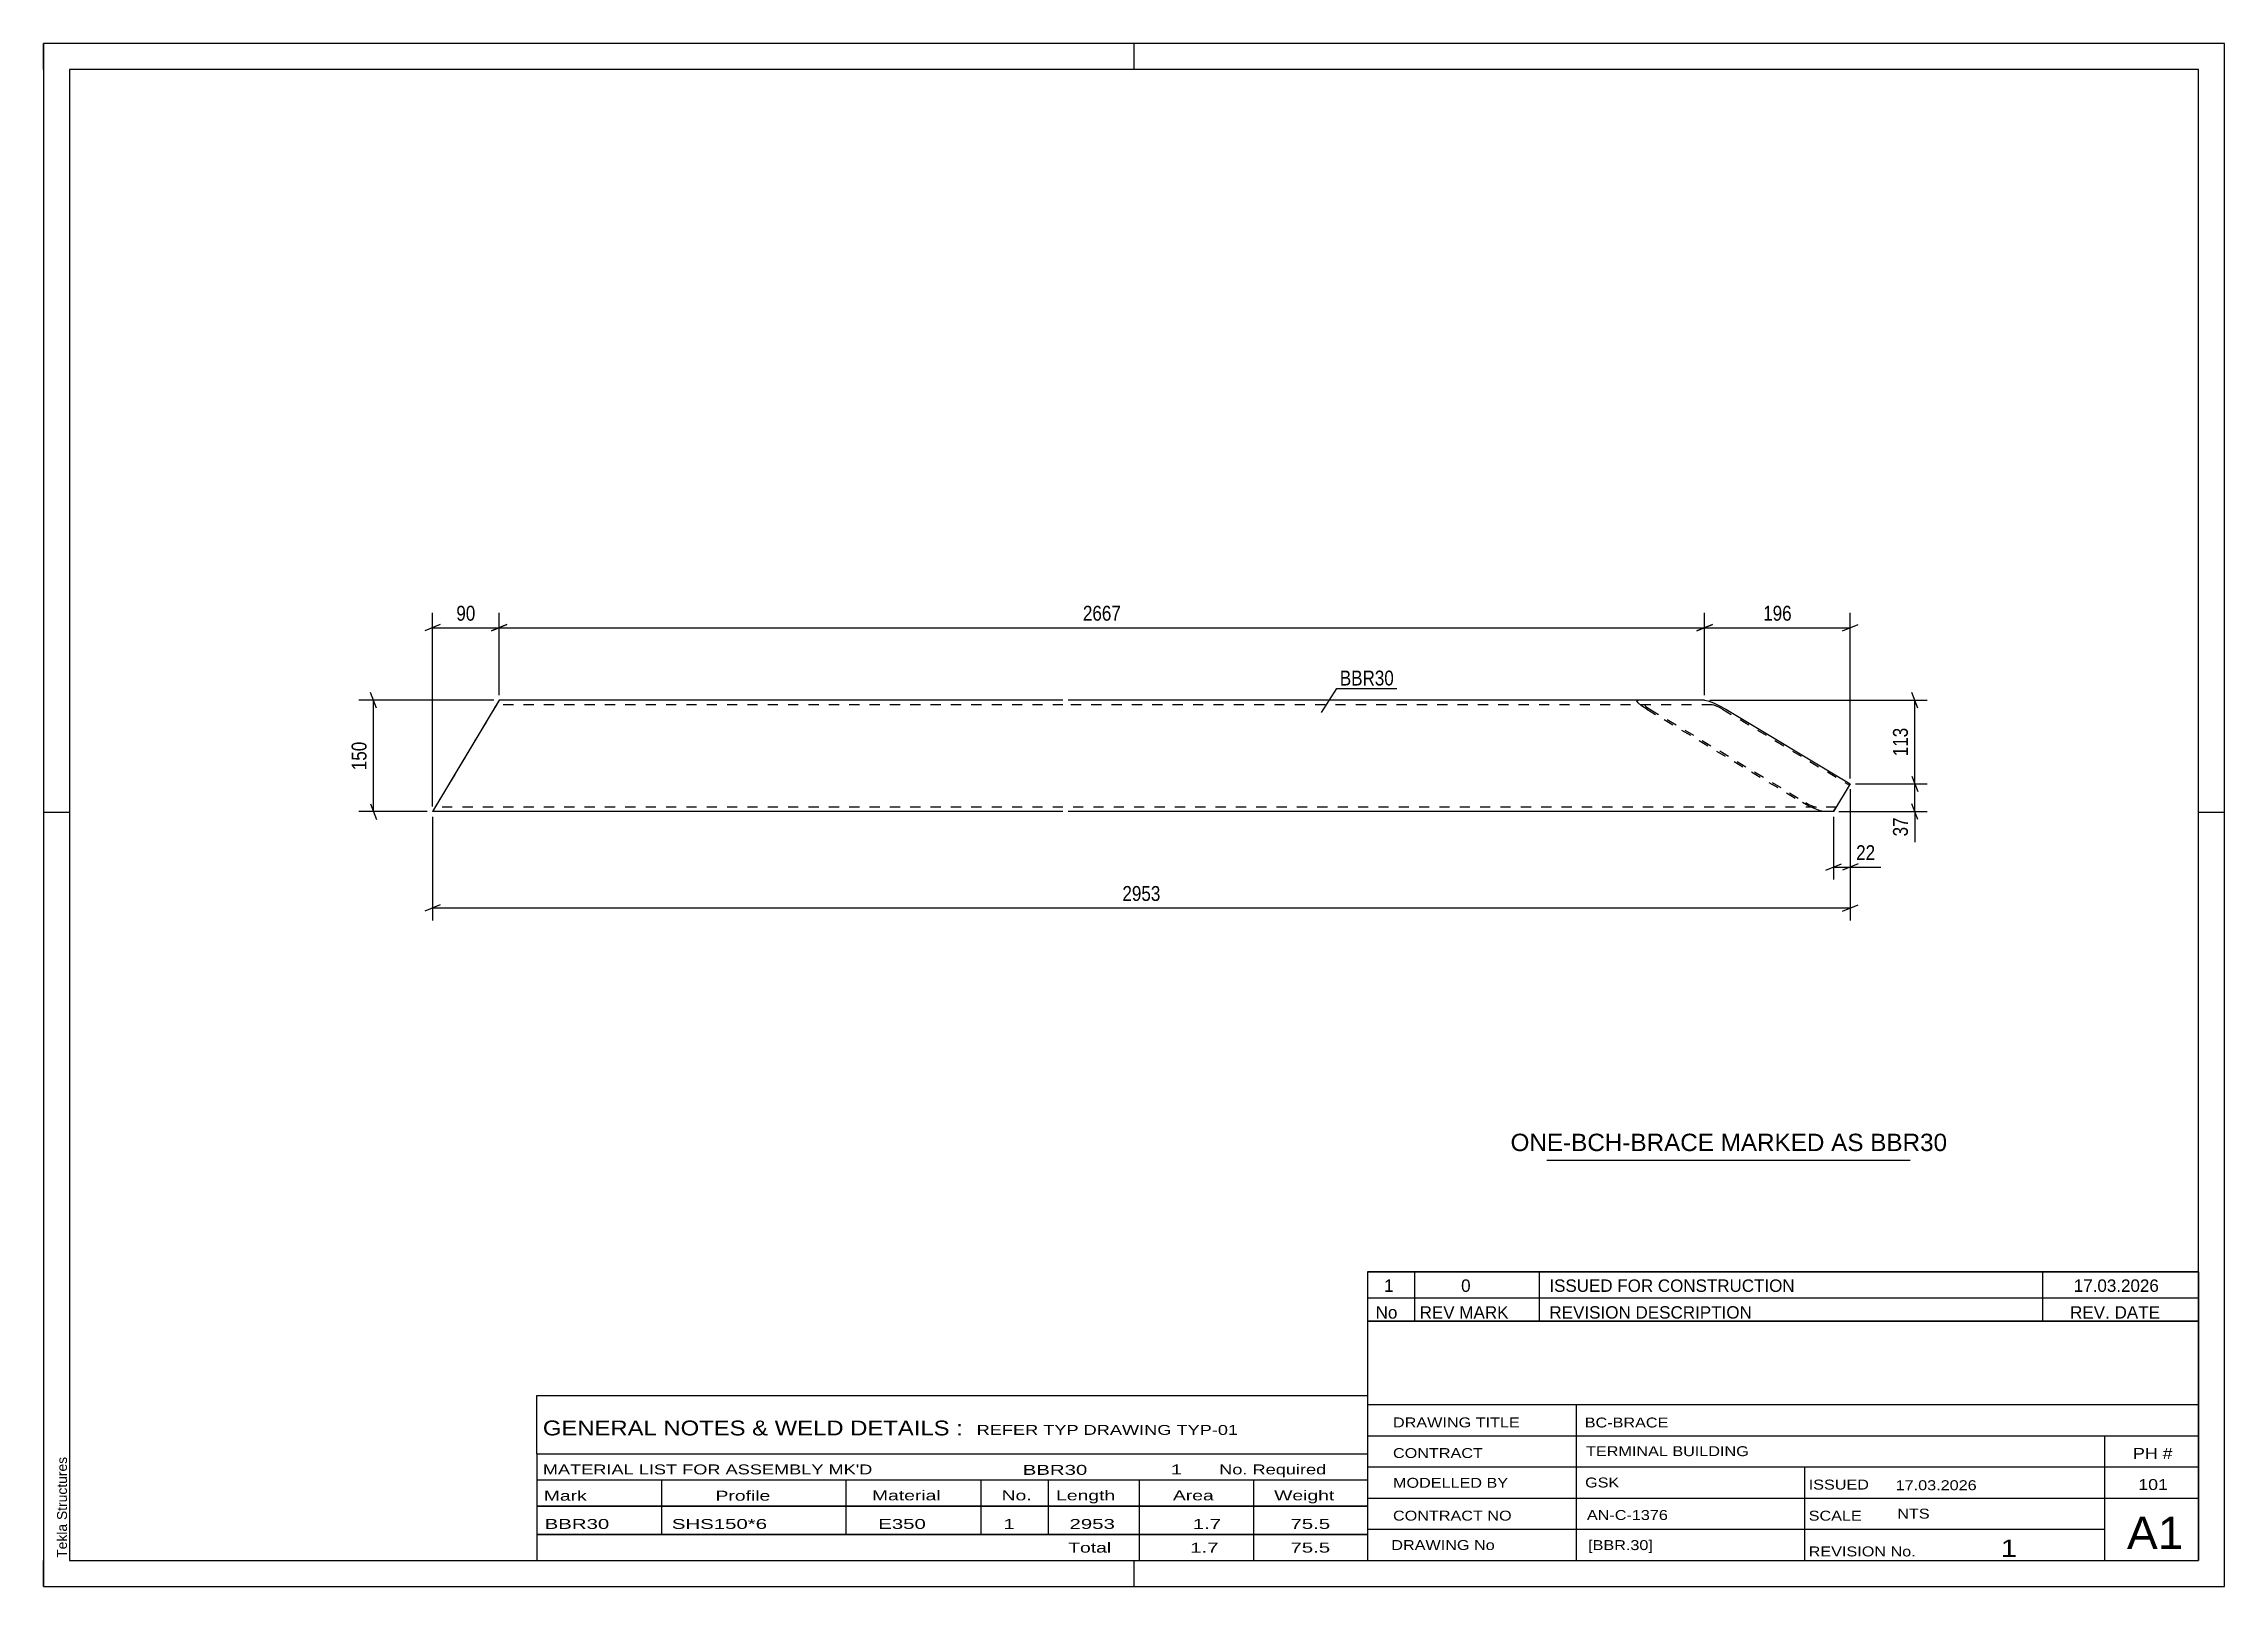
# Model space of a CAD drawing. Header units: millimetres. Extents: x 0 to 420, y 0 to 297.
import ezdxf

# ---------------------------------------------------------------- set-up
doc = ezdxf.new("R2010")
doc.units = ezdxf.units.MM
doc.linetypes.add('DXK_LINE_DOT2', pattern=[3.9198, 1.9599, -1.9599])
doc.styles.add('Arial', font='ARIAL.TTF', dxfattribs={"height": 0.2})
doc.styles.add('Arial Narrow', font='ARIALN.TTF', dxfattribs={"height": 0.2})

# ---------------------------------------------------------------- blocks, each defined once
blk = doc.blocks.new('Unknown-580637739-1162')
at = {"color": 5, "linetype": 'Continuous'}
for p, q in [((420, 297), (0, 297)), ((0, 297), (0, 0)), ((0, 292), (0, 297)), ((210, 292), (210, 297)), ((420, 0), (420, 297)), ((415, 292), (5, 292)), ((5, 292), (5, 5)), ((415, 5), (415, 292)), ((5, 149), (0, 149)), ((420, 149), (415, 149)), ((0, 0), (0, 5)), ((5, 5), (415, 5)), ((210, 0), (210, 5)), ((0, 0), (420, 0))]:
    blk.add_line(p, q, dxfattribs=at)
at = {"color": 174, "linetype": 'Continuous', "style": 'Arial'}
blk.add_text('Tekla Structures', height=1.9102, rotation=90, dxfattribs=at).set_placement((4.5, 5.5))
blk = doc.blocks.new('Part-580637739-1309 - 1303')
at = {"color": 2, "linetype": 'Continuous'}
for p, q in [((87.74, 170.59), (74.9, 149.16)), ((87.74, 170.59), (87.74, 170.59)), ((196.31, 170.59), (87.74, 170.59)), ((319.89, 170.59), (197.31, 170.59)), ((319.89, 170.59), (320.58, 170.46)), ((320.58, 170.46), (321.59, 170.09)), ((321.59, 170.09), (322.79, 169.53)), ((322.79, 169.53), (323.97, 168.88)), ((323.97, 168.88), (347.95, 154.5)), ((347.95, 154.5), (344.75, 149.16)), ((74.9, 149.16), (74.9, 149.16)), ((196.31, 149.16), (74.9, 149.16)), ((344.75, 149.16), (197.31, 149.16)), ((344.75, 149.16), (344.75, 149.16))]:
    blk.add_line(p, q, dxfattribs=at)
at = {"color": 7, "linetype": 'DXK_LINE_DOT2'}
for p, q in [((87.23, 169.73), (74.9, 149.16)), ((87.66, 170.46), (86.71, 168.88)), ((86.91, 169.2), (87.08, 169.48)), ((87.08, 169.48), (87.11, 169.53)), ((87.11, 169.53), (87.19, 169.67)), ((87.19, 169.67), (87.23, 169.73)), ((196.31, 169.73), (87.23, 169.73)), ((87.74, 170.59), (87.66, 170.46)), ((321.32, 169.73), (197.31, 169.73)), ((306.85, 170.46), (307.1, 170.59)), ((307.08, 170.09), (306.85, 170.46)), ((307.74, 169.53), (307.08, 170.09)), ((308.75, 168.88), (307.74, 169.53)), ((308.41, 169.67), (308.53, 169.73)), ((308.49, 169.53), (308.41, 169.67)), ((308.52, 169.48), (308.49, 169.53)), ((308.52, 169.48), (308.85, 169.2)), ((308.75, 168.88), (338.78, 150.88)), ((308.85, 169.2), (309.35, 168.88)), ((309.35, 168.88), (339.39, 150.88)), ((321.67, 169.67), (321.32, 169.73)), ((322.17, 169.48), (321.67, 169.67)), ((322.77, 169.2), (322.17, 169.48)), ((323.36, 168.88), (322.77, 169.2)), ((323.36, 168.88), (347.79, 154.24)), ((75.41, 150.02), (75.45, 150.09)), ((196.31, 150.02), (75.41, 150.02)), ((75.45, 150.09), (75.56, 150.27)), ((345.26, 150.02), (197.31, 150.02)), ((339.96, 150.22), (338.78, 150.88)), ((339.39, 150.88), (339.98, 150.55)), ((341.16, 149.66), (339.96, 150.22)), ((339.98, 150.55), (340.58, 150.27)), ((340.58, 150.27), (341.08, 150.09)), ((341.08, 150.09), (341.42, 150.02)), ((342.17, 149.29), (341.16, 149.66)), ((342.85, 149.16), (342.17, 149.29)), ((344.75, 149.16), (345.26, 150.02)), ((344.75, 149.16), (344.75, 149.16))]:
    blk.add_line(p, q, dxfattribs=at)
blk = doc.blocks.new('StraightDimension-580637739-2070 - 1303')
at = {"color": 7, "linetype": 'Continuous'}
for p, q in [((321.39, 185.16), (318.39, 183.96)), ((319.89, 171.59), (319.89, 187.41)), ((346.45, 183.96), (349.45, 185.16)), ((347.95, 155.5), (347.95, 187.41)), ((319.89, 184.56), (347.95, 184.56))]:
    blk.add_line(p, q, dxfattribs=at)
at = {"color": 0}
blk.add_wipeout([(337.26, 185.31), (337.26, 189.51), (330.58, 189.51), (330.58, 185.31)], dxfattribs=at)
at = {"color": 3, "style": 'Arial Narrow'}
blk.add_text('196', height=2.863, dxfattribs=at).set_placement((331.18, 185.91))
blk = doc.blocks.new('StraightDimension-580637739-1341 - 1303')
at = {"color": 7, "linetype": 'Continuous'}
for p, q in [((86.74, 170.59), (60.68, 170.59)), ((64.13, 169.09), (62.93, 172.09)), ((63.53, 149.16), (63.53, 170.59)), ((73.9, 149.16), (60.68, 149.16)), ((62.93, 150.66), (64.13, 147.66))]:
    blk.add_line(p, q, dxfattribs=at)
at = {"color": 0}
blk.add_wipeout([(62.78, 163.22), (58.58, 163.22), (58.58, 156.53), (62.78, 156.53)], dxfattribs=at)
at = {"color": 3, "style": 'Arial Narrow'}
blk.add_text('150', height=2.863, rotation=90.0002, dxfattribs=at).set_placement((62.18, 157.13))
blk = doc.blocks.new('StraightDimension-580637739-1469 - 1303')
at = {"color": 7, "linetype": 'Continuous'}
for p, q in [((74.9, 148.16), (74.9, 128.21)), ((347.95, 148.16), (347.95, 128.21)), ((76.4, 131.21), (73.4, 130.01)), ((74.9, 130.61), (347.95, 130.61)), ((346.45, 130.01), (349.45, 131.21))]:
    blk.add_line(p, q, dxfattribs=at)
at = {"color": 0}
blk.add_wipeout([(215.68, 131.36), (215.68, 135.56), (207.17, 135.56), (207.17, 131.36)], dxfattribs=at)
at = {"color": 3, "style": 'Arial Narrow'}
blk.add_text('2953', height=2.863, dxfattribs=at).set_placement((207.77, 131.96))
blk = doc.blocks.new('StraightDimension-580637739-2071 - 1303')
at = {"color": 7, "linetype": 'Continuous'}
for p, q in [((89.24, 185.16), (86.24, 183.96)), ((87.74, 171.59), (87.74, 187.41)), ((318.39, 183.96), (321.39, 185.16)), ((319.89, 171.59), (319.89, 187.41)), ((87.74, 184.56), (319.89, 184.56))]:
    blk.add_line(p, q, dxfattribs=at)
at = {"color": 0}
blk.add_wipeout([(208.07, 185.31), (208.07, 189.51), (199.56, 189.51), (199.56, 185.31)], dxfattribs=at)
at = {"color": 3, "style": 'Arial Narrow'}
blk.add_text('2667', height=2.863, dxfattribs=at).set_placement((200.16, 185.91))
blk = doc.blocks.new('StraightDimension-580637739-2072 - 1303')
at = {"color": 7, "linetype": 'Continuous'}
for p, q in [((76.4, 185.16), (73.4, 183.96)), ((74.9, 150.16), (74.9, 187.41)), ((86.24, 183.96), (89.24, 185.16)), ((87.74, 171.59), (87.74, 187.41)), ((74.9, 184.56), (87.74, 184.56))]:
    blk.add_line(p, q, dxfattribs=at)
at = {"color": 0}
blk.add_wipeout([(83.75, 185.31), (83.75, 189.51), (78.89, 189.51), (78.89, 185.31)], dxfattribs=at)
at = {"color": 3, "style": 'Arial Narrow'}
blk.add_text('90', height=2.863, dxfattribs=at).set_placement((79.49, 185.91))
blk = doc.blocks.new('StraightDimension-580637739-2117 - 1303')
at = {"color": 7, "linetype": 'Continuous'}
for p, q in [((347.95, 153.5), (347.95, 136.07)), ((344.75, 148.16), (344.75, 136.07)), ((343.25, 137.87), (346.25, 139.07)), ((349.45, 139.07), (346.45, 137.87)), ((344.75, 138.47), (347.95, 138.47))]:
    blk.add_line(p, q, dxfattribs=at)
at = {"color": 0}
blk.add_wipeout([(353.33, 139.22), (353.33, 143.42), (348.48, 143.42), (348.48, 139.22)], dxfattribs=at)
at = {"color": 7, "linetype": 'Continuous'}
blk.add_line((347.95, 138.47), (353.86, 138.47), dxfattribs=at)
blk.add_line((347.95, 138.47), (353.86, 138.47), dxfattribs=at)
at = {"color": 3, "style": 'Arial Narrow'}
blk.add_text('22', height=2.863, dxfattribs=at).set_placement((349.08, 139.82))
blk = doc.blocks.new('StraightDimension-580637739-2301 - 1303')
at = {"color": 7, "linetype": 'Continuous'}
for p, q in [((320.89, 170.59), (362.79, 170.59)), ((360.99, 169.09), (359.79, 172.09)), ((360.39, 154.5), (360.39, 170.59)), ((359.79, 156), (360.99, 153)), ((348.95, 154.5), (362.79, 154.5))]:
    blk.add_line(p, q, dxfattribs=at)
at = {"color": 0}
blk.add_wipeout([(359.64, 165.89), (355.44, 165.89), (355.44, 159.21), (359.64, 159.21)], dxfattribs=at)
at = {"color": 3, "style": 'Arial Narrow'}
blk.add_text('113', height=2.863, rotation=90.0002, dxfattribs=at).set_placement((359.04, 159.81))
blk = doc.blocks.new('StraightDimension-580637739-2302 - 1303')
at = {"color": 7, "linetype": 'Continuous'}
for p, q in [((359.79, 156), (360.99, 153)), ((348.95, 154.5), (362.79, 154.5)), ((360.39, 149.16), (360.39, 154.5)), ((345.75, 149.16), (362.79, 149.16)), ((360.99, 147.66), (359.79, 150.66))]:
    blk.add_line(p, q, dxfattribs=at)
at = {"color": 0}
blk.add_wipeout([(359.64, 148.64), (355.44, 148.64), (355.44, 143.78), (359.64, 143.78)], dxfattribs=at)
at = {"color": 7, "linetype": 'Continuous'}
blk.add_line((360.39, 149.16), (360.39, 143.26), dxfattribs=at)
blk.add_line((360.39, 149.16), (360.39, 143.26), dxfattribs=at)
at = {"color": 3, "style": 'Arial Narrow'}
blk.add_text('37', height=2.863, rotation=90.0002, dxfattribs=at).set_placement((359.04, 144.38))
blk = doc.blocks.new('Unknown-580637739-2351')
at = {"color": 7, "linetype": 'Continuous'}
for p, q in [((255, 51.05), (255, 5)), ((255, 51.05), (415, 51.05)), ((415, 51), (415, 5)), ((255, 35), (415, 35)), ((295.14, 35), (295.14, 5)), ((255, 29), (415, 29)), ((397, 5.05), (397, 29.05)), ((255, 23), (415, 23)), ((339.14, 23), (339.14, 5)), ((255, 17), (415, 17)), ((255, 11), (397, 11)), ((255, 5), (415, 5))]:
    blk.add_line(p, q, dxfattribs=at)
at = {"color": 7, "style": 'Arial Narrow'}
for s, height, width, p in [('DRAWING TITLE', 1.9089, 1.425378, (259.88, 30.61)), ('BC-BRACE', 1.909, 1.425378, (296.81, 30.59)), ('CONTRACT', 1.909, 1.425378, (259.88, 24.71)), ('TERMINAL BUILDING', 1.9089, 1.425378, (297.06, 25.07)), ('MODELLED BY', 1.9089, 1.425378, (259.88, 18.98)), ('GSK', 1.909, 1.425378, (296.88, 19.04)), ('ISSUED', 1.909, 1.425378, (339.94, 18.64)), ('17.03.2026', 1.909, 1.425378, (356.69, 18.52)), ('CONTRACT NO', 1.9089, 1.425378, (259.88, 12.66)), ('AN-C-1376', 1.909, 1.425378, (297.23, 12.78)), ('SCALE', 1.909, 1.425378, (339.94, 12.65)), ('A1', 6.204, 1.25, (401.24, 7.2)), ('DRAWING No', 1.909, 1.425378, (259.56, 7)), ('[BBR.30]', 1.909, 1.425378, (297.46, 6.99)), ('1', 3.34, 1.5, (376.91, 5.68)), ('REVISION No.', 1.9089, 1.425378, (339.94, 5.77))]:
    blk.add_text(s, height=height, dxfattribs=dict(at, width=width)).set_placement(p)
at = {"color": 7, "linetype": 'Continuous', "style": 'Arial Narrow'}
for s, height, width, p in [('PH #', 2.1, 1.42538, (402.4, 24.55)), ('101', 2.1, 1.42538, (403.41, 18.55)), ('NTS', 1.909, 1.425378, (357, 13.05))]:
    blk.add_text(s, height=height, dxfattribs=dict(at, width=width)).set_placement(p)
blk = doc.blocks.new('Unknown-580637739-2352')
at = {"color": 7, "linetype": 'Continuous'}
for p, q in [((255, 60.55), (415, 60.55)), ((415, 60.55), (255, 60.55)), ((255, 60.55), (255, 55.55)), ((264, 60.55), (264, 55.55)), ((288, 60.55), (288, 55.55)), ((385, 60.55), (385, 55.55)), ((415, 60.55), (415, 55.55)), ((255, 55.55), (415, 55.55)), ((255, 55.55), (255, 51.05)), ((255, 55.55), (415, 55.55)), ((264, 55.55), (264, 51.05)), ((288, 55.55), (288, 51.05)), ((385, 55.55), (385, 51.05)), ((415, 55.55), (415, 51.05)), ((415, 51.05), (255, 51.05))]:
    blk.add_line(p, q, dxfattribs=at)
at = {"color": 7, "linetype": 'Continuous', "style": 'Arial Narrow'}
for s, height, width, p in [('1', 2.39, 1.196471, (258.16, 56.7)), ('0', 2.39, 1.196471, (273, 56.7)), ('ISSUED FOR CONSTRUCTION', 2.3861, 1.196471, (290, 56.7)), ('17.03.2026', 2.386, 1.196471, (391, 56.7)), ('No', 2.386, 1.2, (256.54, 51.55)), ('REV MARK', 2.386, 1.2, (265, 51.55)), ('REVISION DESCRIPTION', 2.3861, 1.2, (290, 51.55)), ('REV. DATE', 2.386, 1.2, (390.28, 51.55))]:
    blk.add_text(s, height=height, dxfattribs=dict(at, width=width)).set_placement(p)
blk = doc.blocks.new('Unknown-580637739-2353')
at = {"color": 7, "linetype": 'Continuous'}
for p, q in [((95, 36.75), (255, 36.75)), ((95, 25.5), (95, 36.75)), ((255, 36.75), (255, 25.5)), ((95, 25.5), (255, 25.5)), ((95, 25.5), (95, 20.5)), ((255, 25.5), (255, 20.5)), ((95, 20.5), (255, 20.5)), ((95, 20.5), (95, 15.5)), ((119, 20.5), (119, 15.5)), ((154.5, 20.5), (154.5, 15.5)), ((180.5, 20.5), (180.5, 15.5)), ((193.5, 20.5), (193.5, 15.5)), ((211, 20.5), (211, 15.5)), ((233, 20.5), (233, 15.5)), ((255, 20.5), (255, 15.5)), ((95, 15.5), (255, 15.5)), ((95, 15.45), (95, 10.05)), ((95, 15.45), (255, 15.45)), ((119, 15.5), (119, 10)), ((154.5, 15.5), (154.5, 10)), ((180.5, 15.5), (180.5, 10)), ((193.5, 15.5), (193.5, 10)), ((211, 15.5), (211, 10)), ((233, 15.5), (233, 10)), ((255, 15.45), (255, 10.05)), ((95, 10.05), (255, 10.05)), ((95, 10), (255, 10)), ((95, 10), (95, 5)), ((211, 10), (211, 5)), ((233, 10), (233, 5)), ((255, 10), (255, 5)), ((95, 5), (255, 5))]:
    blk.add_line(p, q, dxfattribs=at)
at = {"color": 7, "style": 'Arial Narrow'}
for s, height, width, p in [('GENERAL NOTES & WELD DETAILS :', 2.8633, 1.4, (96.15, 29.06)), ('REFER TYP DRAWING TYP-01', 1.9089, 1.6, (179.7, 29.16)), ("MATERIAL LIST FOR ASSEMBLY MK'D", 1.9089, 1.6, (96.15, 21.56)), ('BBR30', 1.909, 1.794707, (188.57, 21.47)), ('1', 1.91, 1.794707, (217.08, 21.56)), ('No. Required', 1.9089, 1.6, (226.41, 21.56)), ('Mark', 1.909, 1.7, (96.34, 16.5)), ('Profile', 1.909, 1.7, (129.41, 16.5)), ('Material', 1.909, 1.7, (159.54, 16.56)), ('No.', 1.909, 1.7, (184.5, 16.56)), ('Length', 1.909, 1.7, (195, 16.56)), ('Area', 1.909, 1.7, (217.5, 16.56)), ('Weight', 1.909, 1.7, (237, 16.56))]:
    blk.add_text(s, height=height, dxfattribs=dict(at, width=width)).set_placement(p)
at = {"color": 7, "linetype": 'Continuous', "style": 'Arial Narrow'}
for s, height, width, p in [('BBR30', 1.909, 1.794707, (96.5, 11.06)), ('SHS150*6', 1.909, 1.794707, (121, 11.06)), ('E350', 1.909, 1.794707, (160.74, 11.06)), ('1', 1.91, 1.794707, (184.86, 11.06)), ('2953', 1.909, 1.794707, (197.58, 11.06)), ('1.7', 1.909, 1.794707, (221.32, 11.06)), ('75.5', 1.909, 1.794707, (240.14, 11.06)), ('Total', 1.909, 1.7, (197.33, 6.5)), ('1.7', 1.909, 1.794707, (220.83, 6.5)), ('75.5', 1.909, 1.794707, (240.14, 6.5))]:
    blk.add_text(s, height=height, dxfattribs=dict(at, width=width)).set_placement(p)
blk = doc.blocks.new('Unknown-580637739-2354')
at = {"color": 7, "linetype": 'Continuous'}
blk.add_line((289.5, 82.05), (359.5, 82.05), dxfattribs=at)
at = {"color": 7, "style": 'Arial'}
blk.add_text('ONE-BCH-BRACE MARKED AS BBR30', height=3.3428, dxfattribs=at).set_placement((282.52, 83.8))
blk = doc.blocks.new('Mark-580637739-1305 - 1303')
at = {"color": 0}
blk.add_wipeout([(260.05, 173.43), (260.05, 176.43), (249.64, 176.43), (249.64, 173.43)], dxfattribs=at)
blk.add_wipeout([(260.05, 173.43), (260.05, 176.43), (249.64, 176.43), (249.64, 173.43)], dxfattribs=at)
at = {"color": 30, "linetype": 'Continuous'}
for p, q in [((246.1, 168.24), (249.04, 172.83)), ((249.04, 172.83), (260.65, 172.83))]:
    blk.add_line(p, q, dxfattribs=at)
at = {"color": 3, "style": 'Arial Narrow'}
blk.add_text('BBR30', height=2.863, dxfattribs=at).set_placement((249.64, 173.43))

msp = doc.modelspace()

# ---------------------------------------------------------------- block references
for name in ['Unknown-580637739-1162', 'Part-580637739-1309 - 1303', 'Unknown-580637739-2354', 'Unknown-580637739-2352', 'Unknown-580637739-2351', 'Unknown-580637739-2353']:
    msp.add_blockref(name, (0, 0))

# ---------------------------------------------------------------- next in the draw order: block references
for name in ['StraightDimension-580637739-2070 - 1303', 'StraightDimension-580637739-1341 - 1303']:
    msp.add_blockref(name, (0, 0))

# ---------------------------------------------------------------- next in the draw order: block references
for name in ['StraightDimension-580637739-2071 - 1303', 'StraightDimension-580637739-1469 - 1303']:
    msp.add_blockref(name, (0, 0))

# ---------------------------------------------------------------- next in the draw order: block references
for name in ['StraightDimension-580637739-2072 - 1303', 'Mark-580637739-1305 - 1303', 'StraightDimension-580637739-2117 - 1303']:
    msp.add_blockref(name, (0, 0))

# ---------------------------------------------------------------- next in the draw order: block references
msp.add_blockref('StraightDimension-580637739-2301 - 1303', (0, 0))

# ---------------------------------------------------------------- next in the draw order: block references
msp.add_blockref('StraightDimension-580637739-2302 - 1303', (0, 0))

doc.saveas('drawing.dxf')
